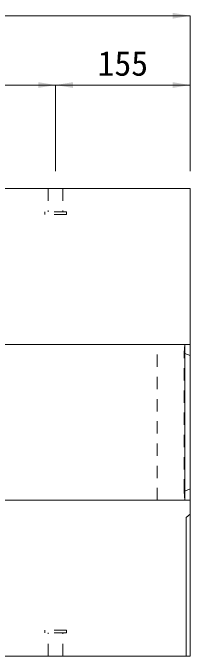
# Model space of a CAD drawing. Units: millimetres at full size; details may follow other scales. Extents: x 5964 to 125098, y -10801 to 28073.
# Drawn here: x 31848 to 32052, y -4736 to -3993 of the extents above; entities that cross this region are included whole.
import ezdxf
from ezdxf.enums import TextEntityAlignment as Align

# ---------------------------------------------------------------- set-up
doc = ezdxf.new("R2010")
doc.units = ezdxf.units.MM
doc.header["$LTSCALE"] = 19
doc.linetypes.add('USER1', pattern=[1.35, 0.75, -0.6])
for name, color, linetype, lineweight in [('0_2', 7, 'Continuous', 20), ('インサート', 3, 'USER1', 9), ('寸法線', 7, 'Continuous', 9), ('本体', 2, 'Continuous', 9)]:
    doc.layers.add(name, color=color, linetype=linetype, lineweight=lineweight)
doc.styles.add('ＭＳ ゴシック', font='')
doc.styles.get('ＭＳ ゴシック').set_extended_font_data('MS Gothic')

# ---------------------------------------------------------------- blocks, each defined once
blk = doc.blocks.new('filled_arrow')
at = {"color": 0, "linetype": 'Continuous', "lineweight": -2}
blk.add_solid([(7.5, 1.25), (0, 0), (7.5, -1.25)], dxfattribs=at)

msp = doc.modelspace()

# ---------------------------------------------------------------- linework, layer by layer
at = {"layer": '0_2'}
for p, q in [((32045.68, -4375.64), (32045.68, -4555.64)), ((32045.68, -4386.06), (32051.68, -4388.64)), ((32045.68, -4545.21), (32051.68, -4542.64))]:
    msp.add_line(p, q, dxfattribs=at)
at = {"layer": 'インサート'}
for p, q in [((31888.18, -4195.63), (31888.18, -4222.63)), ((31888.18, -4195.63), (31888.18, -4222.63)), ((31905.18, -4195.63), (31905.18, -4222.63)), ((31905.18, -4195.63), (31905.18, -4222.63)), ((31909.18, -4222.63), (31884.18, -4222.63)), ((31884.18, -4222.63), (31884.18, -4225.64)), ((31884.18, -4222.63), (31884.18, -4225.64)), ((31909.18, -4225.64), (31884.18, -4225.64)), ((31909.18, -4225.64), (31884.18, -4225.64)), ((31909.18, -4222.63), (31909.18, -4225.64)), ((31909.18, -4222.63), (31909.18, -4225.64)), ((31909.18, -4705.64), (31884.18, -4705.64)), ((31884.18, -4708.64), (31884.18, -4705.64)), ((31884.18, -4708.64), (31884.18, -4705.64)), ((31909.18, -4708.64), (31884.18, -4708.64)), ((31888.18, -4735.64), (31888.18, -4708.64)), ((31888.18, -4735.64), (31888.18, -4708.64)), ((31905.18, -4735.64), (31905.18, -4708.64)), ((31905.18, -4735.64), (31905.18, -4708.64)), ((31909.18, -4708.64), (31909.18, -4705.64)), ((31909.18, -4708.64), (31909.18, -4705.64))]:
    msp.add_line(p, q, dxfattribs=at)
at = {"layer": '寸法線'}
for p, q in [((31053.68, -3996.26), (32051.68, -3996.26)), ((32051.68, -4175.63), (32051.68, -3996.26)), ((31208.68, -4076.26), (31896.68, -4076.26)), ((31896.68, -4175.63), (31896.68, -4076.26)), ((31896.68, -4076.26), (32051.68, -4076.26)), ((31896.68, -4175.63), (31896.68, -4076.26)), ((32051.68, -4175.63), (32051.68, -4076.26))]:
    msp.add_line(p, q, dxfattribs=at)
at = {"layer": '本体', "lineweight": 20}
for p, q in [((32051.68, -4195.63), (31053.68, -4195.63)), ((32051.68, -4735.64), (32051.68, -4195.63)), ((31053.68, -4735.64), (32051.68, -4735.64))]:
    msp.add_line(p, q, dxfattribs=at)
at = {"layer": '本体'}
for p, q in [((32051.68, -4375.64), (31053.68, -4375.64)), ((32051.68, -4555.64), (31053.68, -4555.64))]:
    msp.add_line(p, q, dxfattribs=at)
at = {"layer": '本体', "linetype": 'USER1'}
msp.add_line((32013.68, -4555.64), (32013.68, -4375.64), dxfattribs=at)
at = {"layer": '本体', "color": 4, "linetype": 'USER1', "lineweight": 5}
for p, q in [((32045.68, -4375.64), (32044.68, -4385.64)), ((32044.68, -4545.64), (32044.68, -4385.64)), ((32044.68, -4385.64), (32045.68, -4386.06)), ((32044.68, -4545.64), (32045.68, -4545.21)), ((32045.68, -4555.64), (32044.68, -4545.64))]:
    msp.add_line(p, q, dxfattribs=at)
at = {"layer": '本体', "lineweight": 5}
for p in [(32051.68, -4571.64), (32047.18, -4735.64)]:
    msp.add_line(p, (32047.18, -4575.64), dxfattribs=at)

# ---------------------------------------------------------------- block references
at = {"layer": '寸法線', "xscale": 2.67, "yscale": 2.67, "rotation": 180}
for p in [(32051.68, -3996.26), (31896.68, -4076.26), (32051.68, -4076.26)]:
    msp.add_blockref('filled_arrow', p, dxfattribs=at)
at = {"layer": '寸法線', "xscale": 2.67, "yscale": 2.67}
msp.add_blockref('filled_arrow', (31896.68, -4076.26), dxfattribs=at)

# ---------------------------------------------------------------- texts
at = {"layer": '寸法線', "style": 'ＭＳ ゴシック'}
msp.add_text('155', height=28.48, dxfattribs=at).set_placement((31974.18, -4051.26), align=Align.MIDDLE_CENTER)

doc.saveas('drawing.dxf')
